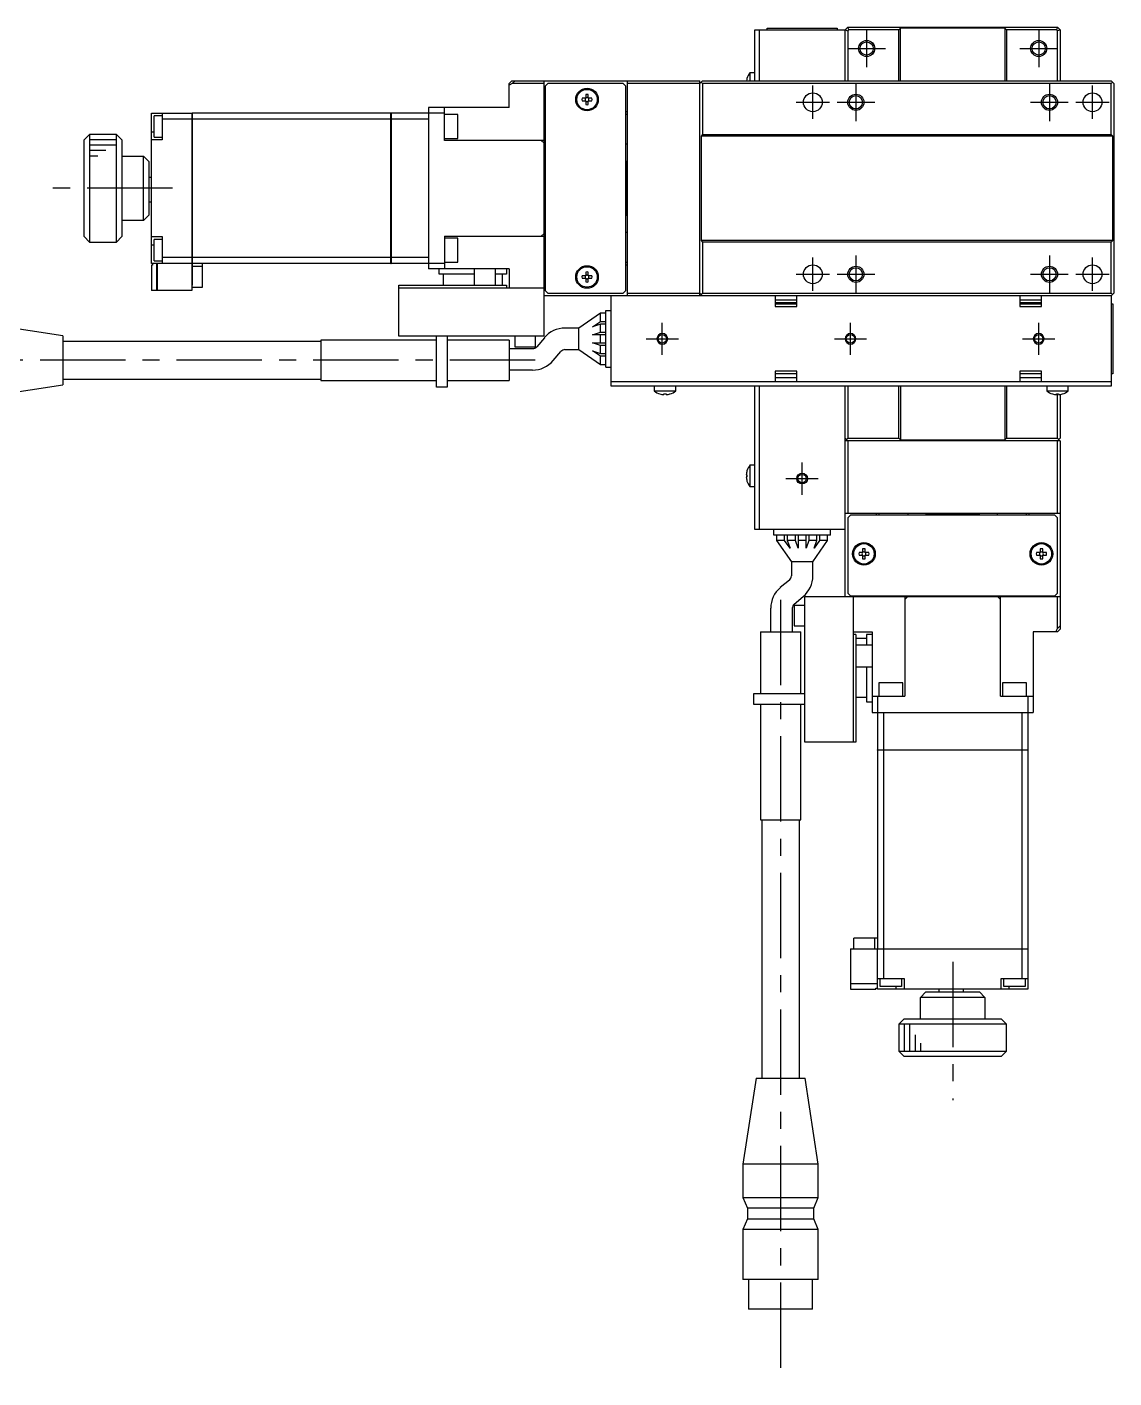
# Model space of a CAD drawing. Extents: x -2 to 706, y -8 to 420.
# Drawn here: x 503.7 to 705.8, y 84.1 to 335.4 of the extents above; entities that cross this region are included whole.
import ezdxf

# ---------------------------------------------------------------- set-up
doc = ezdxf.new("R2010")
doc.units = 0
doc.header["$LTSCALE"] = 0.5
doc.linetypes.add('CENTER', pattern=[50.8, 31.75, -6.35, 6.35, -6.35])
for name, color, linetype in [('MSM_CENTER', 1, 'CENTER'), ('MSM_CONTINUOUS', 7, 'CONTINUOUS'), ('MSM_NARROW', 5, 'CONTINUOUS')]:
    doc.layers.add(name, color=color, linetype=linetype)

msp = doc.modelspace()

# ---------------------------------------------------------------- linework, layer by layer
at = {"layer": 'MSM_CENTER'}
for p, q in [((659.83, 334.88), (659.83, 327.88)), ((691.83, 334.88), (691.83, 327.88)), ((656.33, 331.38), (663.33, 331.38)), ((688.33, 331.38), (695.33, 331.38)), ((649.83, 318.28), (649.83, 324.48)), ((657.83, 324.88), (657.83, 317.88)), ((693.83, 324.88), (693.83, 317.88)), ((701.83, 318.28), (701.83, 324.48)), ((646.73, 321.38), (652.93, 321.38)), ((654.33, 321.38), (661.33, 321.38)), ((690.33, 321.38), (697.33, 321.38)), ((698.73, 321.38), (704.93, 321.38)), ((530.74, 305.38), (506.99, 305.38)), ((649.83, 286.28), (649.83, 292.48)), ((657.83, 292.88), (657.83, 285.88)), ((693.83, 292.88), (693.83, 285.88)), ((701.83, 286.28), (701.83, 292.48)), ((646.73, 289.38), (652.93, 289.38)), ((654.33, 289.38), (661.33, 289.38)), ((690.33, 289.38), (697.33, 289.38)), ((698.73, 289.38), (704.93, 289.38)), ((621.83, 274.38), (621.83, 280.38)), ((656.83, 274.38), (656.83, 280.38)), ((691.83, 274.38), (691.83, 280.38)), ((618.83, 277.38), (624.83, 277.38)), ((653.83, 277.38), (659.83, 277.38)), ((688.83, 277.38), (694.83, 277.38)), ((598.18, 273.38), (458.51, 273.38)), ((647.83, 248.38), (647.83, 254.38)), ((644.83, 251.38), (650.83, 251.38)), ((643.83, 228.85), (643.83, 84.08)), ((675.83, 161.49), (675.83, 135.77))]:
    msp.add_line(p, q, dxfattribs=at)
at = {"layer": 'MSM_CONTINUOUS'}
for p, q in [((639.03, 325.38), (639.03, 334.88)), ((639.03, 334.88), (655.83, 334.88)), ((639.83, 334.88), (639.83, 325.38)), ((641.33, 334.88), (641.33, 335.18)), ((641.33, 335.18), (654.33, 335.18)), ((654.33, 335.18), (654.33, 334.88)), ((655.83, 334.88), (656.33, 335.38)), ((655.83, 325.38), (655.83, 334.88)), ((655.83, 334.88), (656.33, 334.67)), ((656.53, 334.88), (656.33, 335.38)), ((656.33, 335.38), (695.33, 335.38)), ((656.53, 334.88), (656.33, 334.67)), ((656.33, 334.67), (656.33, 325.38)), ((665.83, 334.88), (656.53, 334.88)), ((665.83, 334.88), (666.13, 335.18)), ((665.83, 325.38), (665.83, 334.88)), ((666.13, 325.38), (666.13, 335.18)), ((685.53, 335.18), (666.13, 335.18)), ((685.53, 335.18), (685.53, 325.38)), ((685.53, 335.18), (685.83, 334.88)), ((685.83, 334.88), (685.83, 325.38)), ((695.12, 334.88), (685.83, 334.88)), ((695.33, 335.38), (695.12, 334.88)), ((695.33, 334.67), (695.12, 334.88)), ((695.33, 335.38), (695.83, 334.88)), ((695.83, 334.88), (695.33, 334.67)), ((695.33, 325.38), (695.33, 334.67)), ((695.83, 334.88), (695.83, 325.38)), ((638.13, 326.88), (638.13, 325.38)), ((639.03, 326.88), (638.13, 326.88)), ((593.33, 324.88), (593.83, 325.38)), ((593.94, 324.88), (593.33, 324.57)), ((593.33, 320.38), (593.33, 324.88)), ((593.83, 325.38), (628.83, 325.38)), ((594.44, 325.38), (593.94, 324.88)), ((599.83, 324.88), (593.94, 324.88)), ((599.83, 277.88), (599.83, 325.38)), ((600.53, 324.88), (600.03, 324.38)), ((600.03, 324.38), (600.03, 286.38)), ((614.53, 324.88), (600.53, 324.88)), ((615.03, 324.38), (614.53, 324.88)), ((615.03, 286.38), (615.03, 324.38)), ((615.33, 285.38), (615.33, 325.38)), ((628.83, 324.88), (615.33, 324.88)), ((629.33, 325.38), (628.83, 324.88)), ((628.83, 285.38), (628.83, 325.38)), ((629.08, 325.13), (629.33, 324.88)), ((629.33, 325.38), (705.33, 325.38)), ((629.33, 324.88), (629.33, 315.38)), ((705.33, 324.88), (629.33, 324.88)), ((637.57, 325.83), (637.57, 325.81)), ((705.83, 324.88), (705.33, 325.38)), ((705.33, 324.88), (705.58, 325.13)), ((705.33, 315.38), (705.33, 324.88)), ((705.83, 324.88), (705.83, 285.88)), ((607.59, 322.12), (606.91, 322.12)), ((607.59, 322.8), (607.59, 322.12)), ((608.07, 322.12), (608.07, 322.8)), ((608.75, 322.12), (608.07, 322.12)), ((526.83, 291.38), (526.83, 319.38)), ((526.83, 319.38), (534.33, 319.38)), ((528.83, 319.38), (528.83, 314.38)), ((534.33, 319.38), (534.33, 286.38)), ((534.33, 319.37), (534.38, 319.37)), ((571.33, 319.38), (534.38, 319.38)), ((534.38, 319.38), (534.38, 287.38)), ((571.33, 291.38), (571.33, 319.38)), ((571.33, 319.37), (571.38, 319.37)), ((571.38, 319.38), (571.38, 291.38)), ((581.33, 319.38), (571.38, 319.38)), ((578.33, 320.38), (578.33, 290.38)), ((593.33, 320.38), (578.33, 320.38)), ((581.33, 314.28), (581.33, 320.38)), ((600.03, 319.63), (599.83, 319.63)), ((606.91, 321.64), (607.59, 321.64)), ((607.59, 321.64), (607.59, 320.96)), ((608.07, 320.96), (608.07, 321.64)), ((608.07, 321.64), (608.75, 321.64)), ((615.33, 319.63), (615.03, 319.63)), ((528.83, 318.88), (527.33, 318.88)), ((527.33, 314.88), (527.33, 318.88)), ((534.33, 318.22), (528.83, 318.22)), ((534.33, 318.22), (534.38, 318.22)), ((571.33, 318.22), (534.38, 318.22)), ((571.33, 318.22), (571.38, 318.22)), ((578.33, 318.22), (571.38, 318.22)), ((583.83, 319.13), (581.33, 319.13)), ((583.83, 314.63), (583.83, 319.13)), ((615.33, 319.13), (615.03, 319.13)), ((515.33, 315.38), (514.33, 314.38)), ((514.33, 296.38), (514.33, 314.38)), ((515.33, 315.38), (515.33, 295.38)), ((520.33, 315.38), (515.33, 315.38)), ((520.33, 295.38), (520.33, 315.38)), ((521.33, 314.38), (520.33, 315.38)), ((521.33, 314.38), (521.33, 296.38)), ((526.83, 315.88), (527.33, 315.88)), ((528.83, 314.38), (526.83, 314.38)), ((527.33, 314.88), (528.83, 314.88)), ((581.33, 314.63), (583.83, 314.63)), ((599.83, 314.28), (581.33, 314.28)), ((599.33, 314.28), (599.83, 313.78)), ((600.03, 315.38), (599.83, 315.38)), ((600.03, 314.38), (599.83, 314.38)), ((629.33, 315.38), (629.03, 315.08)), ((705.63, 315.08), (629.03, 315.08)), ((629.03, 315.08), (629.03, 295.68)), ((629.33, 315.38), (705.33, 315.38)), ((705.63, 315.08), (705.33, 315.38)), ((705.63, 295.68), (705.63, 315.08)), ((600.03, 312.88), (599.83, 312.88)), ((615.03, 313.63), (615.33, 313.63)), ((521.33, 311.38), (525.33, 311.38)), ((526.33, 310.38), (525.33, 311.38)), ((525.33, 299.38), (525.33, 311.38)), ((526.33, 310.38), (526.33, 300.38)), ((615.13, 310.38), (615.03, 310.38)), ((615.13, 300.38), (615.13, 310.38)), ((615.33, 310.18), (615.13, 310.38)), ((526.83, 307.38), (526.33, 307.38)), ((526.33, 302.88), (526.83, 302.88)), ((525.33, 299.38), (521.33, 299.38)), ((525.33, 299.38), (526.33, 300.38)), ((615.03, 300.38), (615.13, 300.38)), ((615.13, 300.38), (615.33, 300.58)), ((599.83, 296.98), (599.33, 296.48)), ((599.83, 297.88), (600.03, 297.88)), ((615.33, 297.13), (615.03, 297.13)), ((514.33, 296.38), (515.33, 295.38)), ((515.33, 295.38), (520.33, 295.38)), ((520.33, 295.38), (521.33, 296.38)), ((526.83, 296.38), (528.83, 296.38)), ((526.83, 294.88), (527.33, 294.88)), ((528.83, 295.88), (527.33, 295.88)), ((527.33, 291.88), (527.33, 295.88)), ((528.83, 296.38), (528.83, 291.38)), ((581.33, 296.48), (599.83, 296.48)), ((581.33, 296.48), (581.33, 290.38)), ((583.83, 296.13), (581.33, 296.13)), ((583.83, 291.63), (583.83, 296.13)), ((600.03, 296.38), (599.83, 296.38)), ((599.83, 295.38), (600.03, 295.38)), ((629.03, 295.68), (629.33, 295.38)), ((705.63, 295.68), (629.03, 295.68)), ((629.33, 295.38), (629.33, 285.88)), ((705.33, 295.38), (629.33, 295.38)), ((705.33, 295.38), (705.63, 295.68)), ((705.33, 285.88), (705.33, 295.38)), ((527.33, 291.88), (528.83, 291.88)), ((534.33, 292.53), (528.83, 292.53)), ((534.33, 292.54), (534.38, 292.54)), ((571.33, 292.53), (534.38, 292.53)), ((571.33, 292.54), (571.38, 292.54)), ((578.33, 292.53), (571.38, 292.53)), ((581.33, 291.63), (583.83, 291.63)), ((615.03, 291.63), (615.33, 291.63)), ((534.33, 291.38), (526.83, 291.38)), ((527.03, 291.08), (526.83, 291.08)), ((526.83, 291.08), (526.83, 286.38)), ((527.03, 291.38), (527.03, 291.08)), ((527.83, 286.38), (527.83, 291.38)), ((527.88, 291.38), (527.88, 286.38)), ((534.33, 291.39), (534.38, 291.39)), ((571.33, 291.38), (534.38, 291.38)), ((534.38, 290.88), (536.33, 290.88)), ((536.33, 286.98), (536.33, 291.38)), ((571.33, 291.39), (571.38, 291.39)), ((581.33, 291.38), (571.38, 291.38)), ((593.33, 290.38), (578.33, 290.38)), ((580.33, 289.38), (580.33, 290.38)), ((586.83, 289.38), (580.33, 289.38)), ((581.08, 289.38), (581.08, 287.38)), ((586.83, 290.38), (586.83, 287.38)), ((590.83, 287.38), (590.83, 290.38)), ((592.83, 289.38), (590.83, 289.38)), ((592.08, 289.38), (592.08, 287.38)), ((592.83, 290.38), (592.83, 289.38)), ((593.33, 290.38), (593.33, 286.88)), ((599.83, 291.13), (600.03, 291.13)), ((607.59, 289.12), (606.91, 289.12)), ((607.59, 289.8), (607.59, 289.12)), ((608.07, 289.12), (608.07, 289.8)), ((608.75, 289.12), (608.07, 289.12)), ((615.03, 291.13), (615.33, 291.13)), ((534.38, 287.38), (534.33, 287.38)), ((534.33, 286.98), (536.33, 286.98)), ((572.83, 287.38), (592.83, 287.38)), ((572.83, 277.88), (572.83, 287.38)), ((572.83, 286.88), (599.83, 286.88)), ((592.83, 287.38), (592.83, 286.88)), ((606.91, 288.64), (607.59, 288.64)), ((607.59, 288.64), (607.59, 287.96)), ((608.07, 287.96), (608.07, 288.64)), ((608.07, 288.64), (608.75, 288.64)), ((527.83, 286.38), (526.83, 286.38)), ((527.83, 286.43), (527.88, 286.43)), ((534.33, 286.38), (527.88, 286.38)), ((705.33, 285.38), (599.83, 285.38)), ((600.03, 286.38), (600.53, 285.88)), ((600.53, 285.88), (614.53, 285.88)), ((612.33, 268.58), (612.33, 285.38)), ((614.53, 285.88), (615.03, 286.38)), ((615.33, 285.88), (628.83, 285.88)), ((628.83, 285.88), (629.33, 285.38)), ((629.33, 285.88), (629.08, 285.63)), ((629.33, 285.88), (705.33, 285.88)), ((642.83, 285.38), (642.83, 283.38)), ((646.83, 284.58), (642.83, 284.58)), ((646.83, 284.08), (642.83, 284.08)), ((646.33, 283.88), (646.33, 284.08)), ((646.83, 283.38), (646.83, 285.38)), ((688.33, 285.38), (688.33, 283.38)), ((692.33, 284.58), (688.33, 284.58)), ((692.33, 284.08), (688.33, 284.08)), ((692.33, 283.38), (692.33, 285.38)), ((705.58, 285.63), (705.33, 285.88)), ((705.33, 285.38), (705.83, 285.88)), ((705.33, 285.38), (705.33, 268.58)), ((610.33, 282.13), (606.33, 279.38)), ((611.33, 282.13), (610.33, 282.13)), ((610.33, 280.63), (610.33, 282.13)), ((611.33, 272.13), (611.33, 282.63)), ((611.33, 282.63), (612.33, 282.63)), ((642.83, 283.88), (646.83, 283.88)), ((642.83, 283.38), (646.83, 283.38)), ((688.33, 283.88), (692.33, 283.88)), ((688.33, 283.38), (692.33, 283.38)), ((705.33, 283.88), (705.63, 283.88)), ((705.63, 283.88), (705.63, 270.88)), ((510.33, 277.95), (494.33, 280.38)), ((606.33, 279.38), (603.73, 279.38)), ((606.33, 275.38), (606.33, 279.38)), ((608.87, 279.63), (610.33, 280.63)), ((610.33, 280.13), (608.87, 279.63)), ((610.33, 280.63), (611.33, 280.63)), ((611.33, 280.13), (610.33, 280.13)), ((610.33, 278.63), (610.33, 280.13)), ((510.33, 277.95), (510.33, 268.81)), ((558.33, 276.88), (510.33, 276.88)), ((558.33, 277.13), (558.33, 269.63)), ((579.83, 277.13), (558.33, 277.13)), ((599.83, 277.88), (572.83, 277.88)), ((579.83, 268.38), (579.83, 277.88)), ((581.83, 277.88), (581.83, 268.38)), ((593.33, 277.13), (581.83, 277.13)), ((593.33, 277.13), (593.33, 269.63)), ((594.43, 277.88), (594.43, 275.88)), ((598.23, 275.88), (598.23, 277.88)), ((599.9, 277.59), (598.48, 275.9)), ((608.87, 278.13), (610.33, 278.63)), ((611.33, 278.13), (608.87, 278.13)), ((610.33, 276.13), (608.87, 276.63)), ((608.87, 276.63), (611.33, 276.63)), ((610.33, 278.63), (611.33, 278.63)), ((610.33, 276.63), (610.33, 278.13)), ((593.33, 275.55), (597.71, 275.55)), ((594.43, 275.88), (598.23, 275.88)), ((601.54, 273.33), (602.96, 275.02)), ((603.73, 275.38), (606.33, 275.38)), ((606.33, 275.38), (610.33, 272.63)), ((608.87, 275.13), (610.33, 274.63)), ((610.33, 274.13), (608.87, 275.13)), ((611.33, 276.13), (610.33, 276.13)), ((610.33, 274.63), (610.33, 276.13)), ((610.33, 274.63), (611.33, 274.63)), ((611.33, 274.13), (610.33, 274.13)), ((610.33, 272.63), (610.33, 274.13)), ((597.71, 271.55), (593.33, 271.55)), ((610.33, 272.63), (611.33, 272.63)), ((611.33, 272.13), (612.33, 272.13)), ((510.33, 269.88), (558.33, 269.88)), ((558.33, 269.63), (579.83, 269.63)), ((581.83, 269.63), (593.33, 269.63)), ((705.33, 269.38), (612.33, 269.38)), ((646.83, 271.38), (642.83, 271.38)), ((642.83, 271.38), (642.83, 269.38)), ((646.83, 270.88), (642.83, 270.88)), ((642.83, 270.18), (646.83, 270.18)), ((646.83, 269.38), (646.83, 271.38)), ((692.33, 271.38), (688.33, 271.38)), ((688.33, 271.38), (688.33, 269.38)), ((692.33, 270.88), (688.33, 270.88)), ((688.33, 270.18), (692.33, 270.18)), ((692.33, 269.38), (692.33, 271.38)), ((705.63, 270.88), (705.33, 270.88)), ((494.33, 266.38), (510.33, 268.81)), ((581.83, 268.38), (579.83, 268.38)), ((705.33, 268.58), (612.33, 268.58)), ((620.33, 268.58), (620.33, 267.68)), ((620.33, 267.68), (624.33, 267.68)), ((621.38, 267.12), (621.4, 267.12)), ((622.13, 267.12), (622.53, 267.12)), ((622.13, 266.99), (622.13, 267.12)), ((622.53, 267.12), (622.53, 266.99)), ((623.26, 267.12), (623.28, 267.12)), ((624.33, 267.68), (624.33, 268.58)), ((639.03, 241.88), (639.03, 268.58)), ((639.83, 268.58), (639.83, 241.88)), ((655.83, 229.38), (655.83, 268.58)), ((656.33, 268.58), (656.33, 258.88)), ((665.83, 258.88), (665.83, 268.58)), ((666.13, 268.58), (666.13, 258.58)), ((685.53, 268.58), (685.53, 258.58)), ((685.83, 268.58), (685.83, 258.88)), ((693.33, 268.58), (693.33, 267.68)), ((693.33, 267.68), (697.33, 267.68)), ((694.38, 267.12), (694.4, 267.12)), ((695.13, 267.12), (695.53, 267.12)), ((695.13, 266.99), (695.13, 267.12)), ((695.33, 258.88), (695.33, 267.12)), ((695.53, 267.12), (695.53, 266.99)), ((695.83, 267.02), (695.83, 258.88)), ((696.26, 267.12), (696.28, 267.12)), ((697.33, 267.68), (697.33, 268.58)), ((655.83, 258.88), (656.33, 258.38)), ((656.08, 258.63), (656.33, 258.88)), ((656.33, 258.88), (665.83, 258.88)), ((665.83, 258.88), (666.13, 258.58)), ((685.53, 258.58), (685.83, 258.88)), ((685.83, 258.88), (695.33, 258.88)), ((695.33, 258.88), (695.58, 258.63)), ((695.33, 258.38), (695.83, 258.88)), ((695.83, 258.38), (655.83, 258.38)), ((656.33, 258.38), (656.33, 244.88)), ((666.13, 258.58), (685.53, 258.58)), ((695.33, 244.88), (695.33, 258.38)), ((695.83, 258.38), (695.83, 223.38)), ((639.03, 253.88), (638.13, 253.88)), ((638.13, 253.88), (638.13, 249.88)), ((637.44, 252.08), (637.57, 252.08)), ((637.57, 251.68), (637.44, 251.68)), ((637.57, 252.83), (637.57, 252.81)), ((637.57, 252.08), (637.57, 251.68)), ((637.57, 250.95), (637.57, 250.93)), ((638.13, 249.88), (639.03, 249.88)), ((695.83, 244.88), (655.83, 244.88)), ((656.83, 244.58), (656.33, 244.08)), ((656.33, 244.08), (656.33, 230.08)), ((694.83, 244.58), (656.83, 244.58)), ((661.58, 244.88), (661.58, 244.58)), ((662.08, 244.88), (662.08, 244.58)), ((667.58, 244.58), (667.58, 244.88)), ((671.03, 244.88), (670.83, 244.68)), ((680.83, 244.68), (670.83, 244.68)), ((670.83, 244.68), (670.83, 244.58)), ((680.83, 244.68), (680.63, 244.88)), ((680.83, 244.58), (680.83, 244.68)), ((684.08, 244.88), (684.08, 244.58)), ((689.58, 244.58), (689.58, 244.88)), ((690.08, 244.58), (690.08, 244.88)), ((695.33, 244.08), (694.83, 244.58)), ((695.33, 230.08), (695.33, 244.08)), ((655.83, 241.88), (639.03, 241.88)), ((642.58, 240.88), (642.58, 241.88)), ((653.08, 240.88), (653.08, 241.88)), ((653.08, 240.88), (642.58, 240.88)), ((643.08, 240.88), (643.08, 239.88)), ((643.08, 239.88), (645.83, 235.88)), ((644.58, 239.88), (643.08, 239.88)), ((644.58, 239.88), (644.58, 240.88)), ((645.58, 238.42), (644.58, 239.88)), ((645.08, 240.88), (645.08, 239.88)), ((645.08, 239.88), (645.58, 238.42)), ((646.58, 239.88), (645.08, 239.88)), ((646.58, 239.88), (646.58, 240.88)), ((647.08, 238.42), (646.58, 239.88)), ((647.08, 240.88), (647.08, 238.42)), ((648.58, 239.88), (647.08, 239.88)), ((648.58, 238.42), (648.58, 240.88)), ((649.08, 239.88), (648.58, 238.42)), ((649.08, 240.88), (649.08, 239.88)), ((650.58, 239.88), (649.08, 239.88)), ((649.83, 235.88), (652.58, 239.88)), ((650.08, 238.42), (650.58, 239.88)), ((651.08, 239.88), (650.08, 238.42)), ((650.58, 239.88), (650.58, 240.88)), ((651.08, 240.88), (651.08, 239.88)), ((652.58, 239.88), (651.08, 239.88)), ((652.58, 239.88), (652.58, 240.88)), ((659.09, 237.62), (658.41, 237.62)), ((658.41, 237.14), (659.09, 237.14)), ((659.09, 238.3), (659.09, 237.62)), ((659.09, 237.14), (659.09, 236.46)), ((659.57, 237.62), (659.57, 238.3)), ((660.25, 237.62), (659.57, 237.62)), ((659.57, 236.46), (659.57, 237.14)), ((659.57, 237.14), (660.25, 237.14)), ((692.09, 237.62), (691.41, 237.62)), ((691.41, 237.14), (692.09, 237.14)), ((692.09, 238.3), (692.09, 237.62)), ((692.09, 237.14), (692.09, 236.46)), ((692.57, 237.62), (692.57, 238.3)), ((693.25, 237.62), (692.57, 237.62)), ((692.57, 236.46), (692.57, 237.14)), ((692.57, 237.14), (693.25, 237.14)), ((649.83, 235.88), (645.83, 235.88)), ((645.83, 235.88), (645.83, 233.28)), ((649.83, 233.28), (649.83, 235.88)), ((645.47, 232.51), (643.78, 231.09)), ((646.35, 228.03), (648.04, 229.45)), ((648.33, 202.38), (648.33, 229.38)), ((695.83, 229.38), (648.33, 229.38)), ((656.33, 230.08), (656.83, 229.58)), ((656.83, 229.58), (694.83, 229.58)), ((657.33, 229.38), (657.33, 202.38)), ((661.58, 229.58), (661.58, 229.38)), ((665.83, 229.58), (665.83, 229.38)), ((666.83, 229.58), (666.83, 229.38)), ((666.93, 228.88), (667.43, 229.38)), ((666.93, 229.38), (666.93, 210.88)), ((668.33, 229.58), (668.33, 229.38)), ((683.33, 229.38), (683.33, 229.58)), ((684.23, 229.38), (684.73, 228.88)), ((684.73, 210.88), (684.73, 229.38)), ((684.83, 229.58), (684.83, 229.38)), ((685.83, 229.38), (685.83, 229.58)), ((690.08, 229.38), (690.08, 229.58)), ((694.83, 229.58), (695.33, 230.08)), ((695.33, 223.49), (695.33, 229.38)), ((642, 222.88), (642, 227.26)), ((646, 227.26), (646, 222.88)), ((646.33, 227.78), (646.33, 223.98)), ((648.33, 227.78), (646.33, 227.78)), ((646.33, 223.98), (648.33, 223.98)), ((695.33, 223.49), (695.83, 223.99)), ((640.08, 222.88), (647.58, 222.88)), ((640.08, 222.88), (640.08, 211.38)), ((647.58, 211.38), (647.58, 222.88)), ((657.33, 222.88), (660.83, 222.88)), ((657.83, 222.38), (657.33, 222.38)), ((657.83, 222.38), (657.83, 202.38)), ((659.83, 221.63), (657.83, 221.63)), ((660.83, 222.38), (659.83, 222.38)), ((659.83, 222.38), (659.83, 220.38)), ((660.83, 222.88), (660.83, 207.88)), ((695.33, 222.88), (690.83, 222.88)), ((690.83, 222.88), (690.83, 207.88)), ((695.02, 222.88), (695.33, 223.49)), ((695.83, 223.38), (695.33, 222.88)), ((660.83, 220.38), (657.83, 220.38)), ((657.83, 216.38), (660.83, 216.38)), ((659.83, 216.38), (659.83, 209.88)), ((638.83, 209.38), (638.83, 211.38)), ((638.83, 211.38), (648.33, 211.38)), ((666.58, 213.38), (662.08, 213.38)), ((662.08, 213.38), (662.08, 210.88)), ((666.58, 210.88), (666.58, 213.38)), ((689.58, 213.38), (685.08, 213.38)), ((685.08, 213.38), (685.08, 210.88)), ((689.58, 210.88), (689.58, 213.38)), ((648.33, 209.38), (638.83, 209.38)), ((640.08, 209.38), (640.08, 187.88)), ((647.58, 187.88), (647.58, 209.38)), ((659.83, 210.63), (657.83, 210.63)), ((659.83, 209.88), (660.83, 209.88)), ((660.83, 210.88), (666.93, 210.88)), ((661.83, 210.88), (661.83, 200.93)), ((684.73, 210.88), (690.83, 210.88)), ((689.83, 210.88), (689.83, 200.93)), ((660.83, 207.88), (690.83, 207.88)), ((662.98, 207.88), (662.98, 200.93)), ((688.67, 207.88), (688.67, 200.93)), ((657.83, 202.38), (648.33, 202.38)), ((661.83, 200.93), (689.83, 200.93)), ((661.83, 200.88), (661.83, 163.93)), ((689.83, 200.88), (661.83, 200.88)), ((661.84, 200.88), (661.84, 200.93)), ((662.98, 200.88), (662.98, 163.93)), ((662.99, 200.88), (662.99, 200.93)), ((688.67, 200.88), (688.67, 200.93)), ((688.67, 200.88), (688.67, 163.93)), ((689.82, 200.88), (689.82, 200.93)), ((689.83, 200.88), (689.83, 163.93)), ((640.08, 187.88), (647.58, 187.88)), ((640.33, 187.88), (640.33, 139.88)), ((647.33, 139.88), (647.33, 187.88)), ((657.43, 163.88), (657.43, 165.88)), ((661.83, 165.88), (657.43, 165.88)), ((661.33, 163.93), (661.33, 165.88)), ((656.83, 163.88), (656.83, 157.43)), ((656.83, 163.88), (689.83, 163.88)), ((657.83, 163.88), (657.83, 163.93)), ((657.83, 163.93), (689.83, 163.93)), ((661.83, 156.38), (661.83, 163.88)), ((661.84, 163.88), (661.84, 163.93)), ((662.98, 163.88), (662.98, 158.38)), ((662.99, 163.88), (662.99, 163.93)), ((688.67, 163.88), (688.67, 163.93)), ((688.67, 163.88), (688.67, 158.38)), ((689.82, 163.88), (689.82, 163.93)), ((689.83, 163.88), (689.83, 156.38)), ((661.83, 158.38), (666.83, 158.38)), ((662.33, 156.88), (662.33, 158.38)), ((666.33, 158.38), (666.33, 156.88)), ((666.83, 158.38), (666.83, 156.38)), ((684.83, 156.38), (684.83, 158.38)), ((684.83, 158.38), (689.83, 158.38)), ((685.33, 156.88), (685.33, 158.38)), ((689.33, 158.38), (689.33, 156.88)), ((656.83, 157.43), (661.83, 157.43)), ((656.83, 157.38), (656.83, 156.38)), ((661.83, 157.38), (656.83, 157.38)), ((656.83, 156.38), (661.53, 156.38)), ((656.88, 157.38), (656.88, 157.43)), ((661.53, 156.38), (661.53, 156.58)), ((661.53, 156.58), (661.83, 156.58)), ((689.83, 156.38), (661.83, 156.38)), ((666.33, 156.88), (662.33, 156.88)), ((665.33, 156.38), (665.33, 156.88)), ((670.83, 155.88), (669.83, 154.88)), ((670.83, 155.88), (680.83, 155.88)), ((673.33, 155.88), (673.33, 156.38)), ((677.83, 155.88), (677.83, 156.38)), ((681.83, 154.88), (680.83, 155.88)), ((689.33, 156.88), (685.33, 156.88)), ((686.33, 156.38), (686.33, 156.88)), ((669.83, 150.88), (669.83, 154.88)), ((681.83, 154.88), (669.83, 154.88)), ((681.83, 154.88), (681.83, 150.88)), ((666.83, 150.88), (665.83, 149.88)), ((666.83, 150.88), (684.83, 150.88)), ((685.83, 149.88), (684.83, 150.88)), ((685.83, 149.88), (665.83, 149.88)), ((665.83, 149.88), (665.83, 144.88)), ((685.83, 144.88), (685.83, 149.88)), ((665.83, 144.88), (685.83, 144.88)), ((665.83, 144.88), (666.83, 143.88)), ((684.83, 143.88), (666.83, 143.88)), ((684.83, 143.88), (685.83, 144.88)), ((639.26, 139.88), (636.83, 123.88)), ((639.26, 139.88), (648.4, 139.88)), ((650.83, 123.88), (648.4, 139.88)), ((636.83, 123.88), (636.83, 117.68)), ((650.83, 123.88), (636.83, 123.88)), ((650.83, 117.68), (650.83, 123.88)), ((636.83, 117.68), (637.68, 115.68)), ((636.83, 117.68), (650.83, 117.68)), ((637.68, 115.68), (637.68, 113.68)), ((649.98, 115.68), (637.68, 115.68)), ((649.98, 115.68), (650.83, 117.68)), ((649.98, 113.68), (649.98, 115.68)), ((637.68, 113.68), (636.83, 111.68)), ((637.68, 113.68), (649.98, 113.68)), ((650.83, 111.68), (649.98, 113.68)), ((636.83, 111.68), (636.83, 102.38)), ((650.83, 111.68), (636.83, 111.68)), ((650.83, 102.38), (650.83, 111.68)), ((650.83, 102.38), (636.83, 102.38)), ((637.88, 102.38), (637.88, 96.88)), ((649.78, 96.88), (649.78, 102.38)), ((649.78, 96.88), (637.88, 96.88))]:
    msp.add_line(p, q, dxfattribs=at)
for centre, radius in [((659.83, 331.38), 1.23), ((691.83, 331.38), 1.23), ((607.83, 321.88), 2.1), ((607.83, 321.88), 1.9), ((649.83, 321.38), 1.75), ((657.83, 321.38), 1.23), ((693.83, 321.38), 1.23), ((701.83, 321.38), 1.75), ((607.83, 288.88), 2.1), ((607.83, 288.88), 1.9), ((649.83, 289.38), 1.75), ((657.83, 289.38), 1.23), ((693.83, 289.38), 1.23), ((701.83, 289.38), 1.75), ((621.83, 277.38), 0.783), ((656.83, 277.38), 0.783), ((691.83, 277.38), 0.783), ((647.83, 251.38), 0.783), ((659.33, 237.38), 2.1), ((659.33, 237.38), 1.9), ((692.33, 237.38), 2.1), ((692.33, 237.38), 1.9)]:
    msp.add_circle(centre, radius, dxfattribs=at)
for centre, radius, start, end in [((640.63, 324.88), 3.2, 141.3178, 162.73), ((640.63, 324.88), 3.19, 163.0947, 170.9929), ((607.83, 321.88), 0.95, 165.3667, 194.6333), ((607.83, 321.88), 0.365, 138.8496, 221.1504), ((607.83, 321.88), 0.95, 75.3667, 104.6333), ((607.83, 321.88), 0.365, 48.8496, 131.1504), ((607.83, 321.88), 0.365, 318.8496, 41.1504), ((607.83, 321.88), 0.95, 345.3667, 14.6333), ((607.83, 321.88), 0.365, 228.8496, 311.1504), ((607.83, 321.88), 0.95, 255.3667, 284.6333), ((607.83, 288.88), 0.95, 165.3667, 194.6333), ((607.83, 288.88), 0.365, 138.8496, 221.1504), ((607.83, 288.88), 0.95, 75.3667, 104.6333), ((607.83, 288.88), 0.365, 48.8496, 131.1504), ((607.83, 288.88), 0.365, 318.8496, 41.1504), ((607.83, 288.88), 0.95, 345.3667, 14.6333), ((607.83, 288.88), 0.365, 228.8496, 311.1504), ((607.83, 288.88), 0.95, 255.3667, 284.6333), ((603.73, 274.38), 5, 90, 140), ((597.71, 276.55), 1, 270, 320), ((603.73, 274.38), 1, 90, 140), ((597.71, 276.55), 5, 270, 320), ((622.33, 270.18), 3.2, 231.3178, 252.73), ((622.33, 270.18), 3.19, 253.0947, 266.4097), ((622.33, 270.18), 3.19, 273.5903, 286.9053), ((622.33, 270.18), 3.2, 287.27, 308.6822), ((695.33, 270.18), 3.2, 231.3178, 252.73), ((695.33, 270.18), 3.19, 253.0947, 266.4097), ((695.33, 270.18), 3.19, 273.5903, 286.9053), ((695.33, 270.18), 3.2, 287.27, 308.6822), ((640.63, 251.88), 3.2, 141.3178, 162.73), ((640.63, 251.88), 3.19, 163.0947, 176.4097), ((640.63, 251.88), 3.19, 183.5903, 196.9053), ((640.63, 251.88), 3.2, 197.27, 218.6822), ((659.33, 237.38), 0.95, 165.3667, 194.6333), ((659.33, 237.38), 0.365, 138.8496, 221.1504), ((659.33, 237.38), 0.95, 75.3667, 104.6333), ((659.33, 237.38), 0.365, 48.8496, 131.1504), ((659.33, 237.38), 0.365, 228.8496, 311.1504), ((659.33, 237.38), 0.95, 255.3667, 284.6333), ((659.33, 237.38), 0.365, 318.8496, 41.1504), ((659.33, 237.38), 0.95, 345.3667, 14.6333), ((692.33, 237.38), 0.95, 165.3667, 194.6333), ((692.33, 237.38), 0.365, 138.8496, 221.1504), ((692.33, 237.38), 0.95, 75.3667, 104.6333), ((692.33, 237.38), 0.365, 48.8496, 131.1504), ((692.33, 237.38), 0.365, 228.8496, 311.1504), ((692.33, 237.38), 0.95, 255.3667, 284.6333), ((692.33, 237.38), 0.365, 318.8496, 41.1504), ((692.33, 237.38), 0.95, 345.3667, 14.6333), ((644.83, 233.28), 1, 310, 0), ((644.83, 233.28), 5, 310, 0), ((647, 227.26), 5, 130, 180), ((647, 227.26), 1, 130, 180)]:
    msp.add_arc(centre, radius, start, end, dxfattribs=at)
at = {"layer": 'MSM_NARROW'}
for p, q in [((520.33, 314.38), (515.33, 314.38)), ((520.33, 313.38), (515.33, 313.38)), ((518.33, 312.38), (515.33, 312.38)), ((516.83, 311.38), (515.33, 311.38)), ((666.83, 149.88), (666.83, 144.88)), ((667.83, 149.88), (667.83, 144.88)), ((668.83, 147.88), (668.83, 144.88)), ((669.83, 146.38), (669.83, 144.88))]:
    msp.add_line(p, q, dxfattribs=at)
for centre, radius in [((659.83, 331.38), 1.5), ((691.83, 331.38), 1.5), ((657.83, 321.38), 1.5), ((693.83, 321.38), 1.5), ((657.83, 289.38), 1.5), ((693.83, 289.38), 1.5), ((647.83, 251.38), 1)]:
    msp.add_circle(centre, radius, dxfattribs=at)
at = {"layer": 'MSM_NARROW', "extrusion": (0, 0, -1)}
for centre in [(-621.83, 277.38), (-656.83, 277.38), (-691.83, 277.38)]:
    msp.add_circle(centre, 1, dxfattribs=at)

doc.saveas('drawing.dxf')
